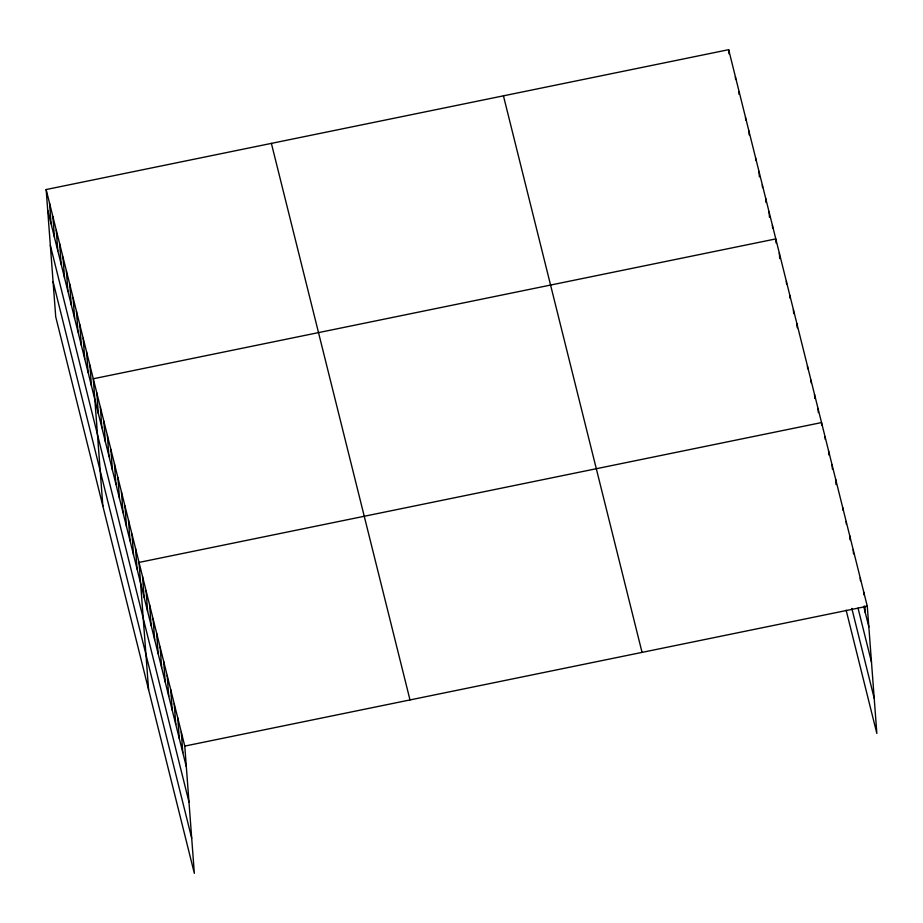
<?xml version="1.0" encoding="UTF-8"?>
<svg xmlns="http://www.w3.org/2000/svg" width="923" height="923" viewBox="0 0 923 923"><rect width="100%" height="100%" fill="white"/><g stroke="black" fill="none" stroke-linecap="round" stroke-linejoin="round"><path stroke-width="1.38" d="M46.15 189.538L184.773 746.084L194.338 873.32L55.715 316.774L46.15 189.538L728.662 49.68L867.285 606.226L876.85 733.462L846.137 610.161M184.773 746.084L867.285 606.226M863.72 606.388L868.843 626.936M858.044 608.142L871.485 662.091M851.814 608.407L874.208 698.307M503.439 95.83L642.05 652.376M271.385 143.388L409.997 699.934M47.708 210.248L186.331 766.794M50.35 245.403L188.973 801.949M53.073 281.619L191.696 838.165M863.766 592.105L863.974 594.862M864.805 605.903L865.324 612.803M860.248 577.971L860.455 580.729M853.21 549.716L853.521 553.858M849.691 535.594L850.002 539.736M846.172 521.46L846.379 524.218M842.653 507.338L842.861 510.096M835.615 479.083L836.03 484.598M832.096 464.95L832.408 469.092M828.577 450.828L828.889 454.97M825.058 436.694L825.266 439.452M821.747 425.33L821.539 422.572L139.027 562.419L148.591 689.654M818.02 408.439L818.332 412.581M814.501 394.317L814.813 398.459M810.982 380.184L811.19 382.941M807.463 366.062L807.671 368.819M796.907 323.673L797.218 327.815M793.388 309.551L793.699 313.693M789.869 295.418L790.076 298.175M786.35 281.296L786.558 284.053M779.312 253.04L779.727 258.555M776.105 243.049L775.793 238.907L93.281 378.765L102.845 506M772.424 225.397L772.632 228.154M769.067 211.875L769.482 217.401M765.698 198.364L766.009 202.506M762.329 184.842L762.536 187.6M758.96 171.332L759.375 176.847M755.591 157.81L755.799 160.567M748.865 130.778L749.176 134.92M745.496 117.267L745.703 120.025M738.873 91.608L739.081 94.377M735.4 76.713L735.608 79.47M728.662 49.68L728.974 53.822M181.254 731.951L182.812 752.66M177.735 717.829L179.293 738.538M174.216 703.695L175.774 724.405M170.697 689.573L172.255 710.283M167.178 675.44L168.736 696.15M163.659 661.318L165.217 682.028M160.141 647.185L161.698 667.894M156.622 633.063L158.179 653.772M153.103 618.929L154.66 639.639M149.584 604.807L151.141 625.517M146.065 590.674L147.622 611.384M142.546 576.552L144.103 597.262M135.508 548.297L137.066 569.006M131.989 534.163L133.547 554.873M128.47 520.041L130.028 540.751M124.951 505.908L126.509 526.618M121.432 491.786L122.99 512.496M117.913 477.653L119.471 498.362M114.394 463.531L115.952 484.24M110.875 449.397L112.433 470.107M107.356 435.275L108.914 455.985M103.838 421.142L105.395 441.852M100.319 407.02L101.876 427.73M96.8 392.886L98.357 413.596M89.912 365.243L91.469 385.952M86.543 351.732L88.1 372.442M83.185 338.222L84.743 358.92M79.816 324.7L81.374 345.41M76.447 311.189L78.005 331.888M73.079 297.668L74.636 318.377M69.71 284.157L71.267 304.855M66.352 270.635L67.91 291.345M62.983 257.125L64.541 277.823M59.614 243.603L61.172 264.313M56.245 230.092L57.803 250.791M52.888 216.57L54.445 237.28M49.519 203.06L51.077 223.758"/></g></svg>
